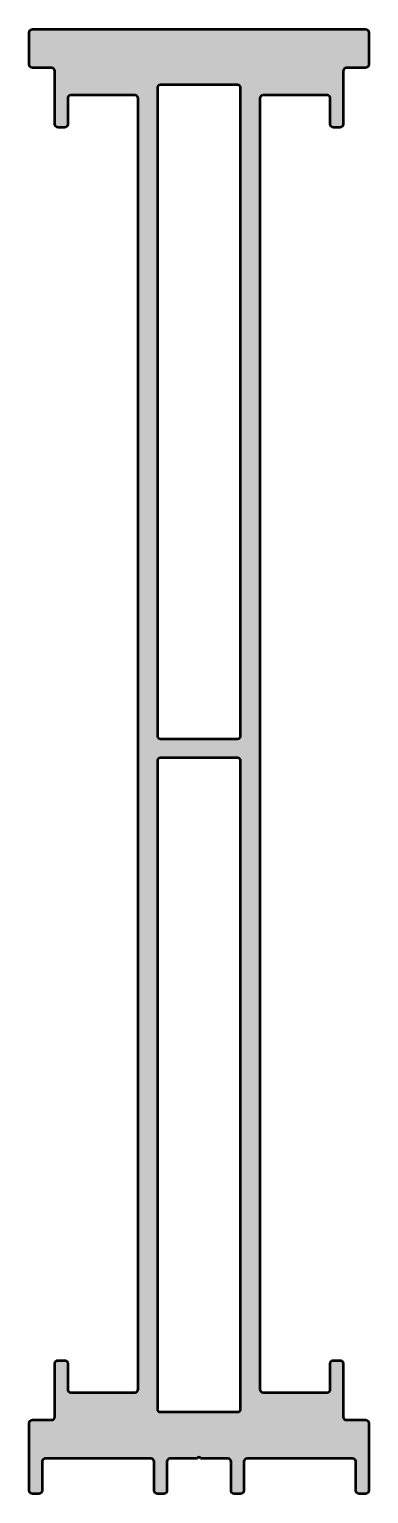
# Model space of a CAD drawing. Extents: x 0 to 53, y 0 to 228.
import ezdxf

# ---------------------------------------------------------------- set-up
doc = ezdxf.new("R2010")
doc.units = 0
doc.layers.add('0S-Alu contour', color=7, linetype='Continuous', lineweight=50)
doc.layers.add('0S-Alu hatch', color=252, linetype='Continuous', lineweight=25)

# ---------------------------------------------------------------- blocks, each defined once
blk = doc.blocks.new('477570__C1A0D0E8_1615_409F_A144_B6767BE58842_')
at = {"layer": '0S-Alu hatch'}
h = blk.add_hatch(color=256, dxfattribs=at)
edge = h.paths.add_edge_path()
edge.add_line((0.5, 228.4), (52.5, 228.4))
edge.add_ellipse((52.5, 227.9), major_axis=(-0.5, 0), ratio=1, start_angle=180, end_angle=270, ccw=False)
edge.add_line((53, 227.9), (53, 222.9))
edge.add_ellipse((52.5, 222.9), major_axis=(-0.5, 0), ratio=1, start_angle=90, end_angle=180, ccw=False)
edge.add_line((52.5, 222.4), (49.5, 222.4))
edge.add_arc((49.5, 221.9), 0.5, 90, 180)
edge.add_line((49, 221.9), (49, 213.6))
edge.add_ellipse((48.5, 213.6), major_axis=(-0.5, 0), ratio=1, start_angle=90, end_angle=180, ccw=False)
edge.add_line((48.5, 213.1), (47.5, 213.1))
edge.add_ellipse((47.5, 213.6), major_axis=(-0.5, 0), ratio=1, start_angle=0, end_angle=90, ccw=False)
edge.add_line((47, 213.6), (47, 217.6))
edge.add_arc((46.5, 217.6), 0.5, 0, 90)
edge.add_line((46.5, 218.1), (36.5, 218.1))
edge.add_arc((36.5, 217.6), 0.5, 90, 180)
edge.add_line((36, 217.6), (36, 16.3))
edge.add_arc((36.5, 16.3), 0.5, 180, 270)
edge.add_line((36.5, 15.8), (46.5, 15.8))
edge.add_arc((46.5, 16.3), 0.5, 270, 360)
edge.add_line((47, 16.3), (47, 20.3))
edge.add_ellipse((47.5, 20.3), major_axis=(-0.5, 0), ratio=1, start_angle=270, end_angle=360, ccw=False)
edge.add_line((47.5, 20.8), (48.5, 20.8))
edge.add_ellipse((48.5, 20.3), major_axis=(-0.5, 0), ratio=1, start_angle=180, end_angle=270, ccw=False)
edge.add_line((49, 20.3), (49, 12))
edge.add_arc((49.5, 12), 0.5, 180, 270)
edge.add_line((49.5, 11.5), (52.5, 11.5))
edge.add_ellipse((52.5, 11), major_axis=(-0.5, 0), ratio=1, start_angle=180, end_angle=270, ccw=False)
edge.add_line((53, 11), (53, 0.5))
edge.add_ellipse((52.5, 0.5), major_axis=(-0.5, 0), ratio=1, start_angle=90, end_angle=180, ccw=False)
edge.add_line((52.5, 0), (51.5, 0))
edge.add_ellipse((51.5, 0.5), major_axis=(-0.5, 0), ratio=1, start_angle=0, end_angle=90, ccw=False)
edge.add_line((51, 0.5), (51, 5))
edge.add_arc((50.5, 5), 0.5, 0, 90)
edge.add_line((50.5, 5.5), (34, 5.5))
edge.add_arc((34, 5), 0.5, 90, 180)
edge.add_line((33.5, 5), (33.5, 0.5))
edge.add_ellipse((33, 0.5), major_axis=(-0.5, 0), ratio=1, start_angle=90, end_angle=180, ccw=False)
edge.add_line((33, 0), (32, 0))
edge.add_ellipse((32, 0.5), major_axis=(-0.5, 0), ratio=1, start_angle=0, end_angle=90, ccw=False)
edge.add_line((31.5, 0.5), (31.5, 5))
edge.add_arc((31, 5), 0.5, 0, 90)
edge.add_line((31, 5.5), (26.75, 5.5))
edge.add_arc((26.5, 5.44), 0.256, 12.6804, 167.3196)
edge.add_line((26.25, 5.5), (22, 5.5))
edge.add_arc((22, 5), 0.5, 90, 180)
edge.add_line((21.5, 5), (21.5, 0.5))
edge.add_ellipse((21, 0.5), major_axis=(-0.5, 0), ratio=1, start_angle=90, end_angle=180, ccw=False)
edge.add_line((21, 0), (20, 0))
edge.add_ellipse((20, 0.5), major_axis=(-0.5, 0), ratio=1, start_angle=0, end_angle=90, ccw=False)
edge.add_line((19.5, 0.5), (19.5, 5))
edge.add_arc((19, 5), 0.5, 0, 90)
edge.add_line((19, 5.5), (2.5, 5.5))
edge.add_arc((2.5, 5), 0.5, 90, 180)
edge.add_line((2, 5), (2, 0.5))
edge.add_ellipse((1.5, 0.5), major_axis=(-0.5, 0), ratio=1, start_angle=90, end_angle=180, ccw=False)
edge.add_line((1.5, 0), (0.5, 0))
edge.add_ellipse((0.5, 0.5), major_axis=(-0.5, 0), ratio=1, start_angle=0, end_angle=90, ccw=False)
edge.add_line((0, 0.5), (0, 11))
edge.add_ellipse((0.5, 11), major_axis=(-0.5, 0), ratio=1, start_angle=270, end_angle=360, ccw=False)
edge.add_line((0.5, 11.5), (3.5, 11.5))
edge.add_arc((3.5, 12), 0.5, 270, 360)
edge.add_line((4, 12), (4, 20.3))
edge.add_ellipse((4.5, 20.3), major_axis=(-0.5, 0), ratio=1, start_angle=270, end_angle=360, ccw=False)
edge.add_line((4.5, 20.8), (5.5, 20.8))
edge.add_ellipse((5.5, 20.3), major_axis=(-0.5, 0), ratio=1, start_angle=180, end_angle=270, ccw=False)
edge.add_line((6, 20.3), (6, 16.3))
edge.add_arc((6.5, 16.3), 0.5, 180, 270)
edge.add_line((6.5, 15.8), (16.5, 15.8))
edge.add_arc((16.5, 16.3), 0.5, 270, 360)
edge.add_line((17, 16.3), (17, 217.6))
edge.add_arc((16.5, 217.6), 0.5, 0, 90)
edge.add_line((16.5, 218.1), (6.5, 218.1))
edge.add_arc((6.5, 217.6), 0.5, 90, 180)
edge.add_line((6, 217.6), (6, 213.6))
edge.add_ellipse((5.5, 213.6), major_axis=(-0.5, 0), ratio=1, start_angle=90, end_angle=180, ccw=False)
edge.add_line((5.5, 213.1), (4.5, 213.1))
edge.add_ellipse((4.5, 213.6), major_axis=(-0.5, 0), ratio=1, start_angle=0, end_angle=90, ccw=False)
edge.add_line((4, 213.6), (4, 221.9))
edge.add_arc((3.5, 221.9), 0.5, 0, 90)
edge.add_line((3.5, 222.4), (0.5, 222.4))
edge.add_ellipse((0.5, 222.9), major_axis=(-0.5, 0), ratio=1, start_angle=0, end_angle=90, ccw=False)
edge.add_line((0, 222.9), (0, 227.9))
edge.add_ellipse((0.5, 227.9), major_axis=(-0.5, 0), ratio=1, start_angle=270, end_angle=360, ccw=False)
edge = h.paths.add_edge_path()
edge.add_arc((32.5, 219.25), 0.5, 0, 90)
edge.add_line((32.5, 219.75), (20.5, 219.75))
edge.add_arc((20.5, 219.25), 0.5, 90, 180)
edge.add_line((20, 219.25), (20, 118.25))
edge.add_arc((20.5, 118.25), 0.5, 180, 270)
edge.add_line((20.5, 117.75), (32.5, 117.75))
edge.add_arc((32.5, 118.25), 0.5, 270, 360)
edge.add_line((33, 118.25), (33, 219.25))
edge = h.paths.add_edge_path()
edge.add_line((33, 13.25), (33, 114.25))
edge.add_arc((32.5, 114.25), 0.5, 0, 90)
edge.add_line((32.5, 114.75), (20.5, 114.75))
edge.add_arc((20.5, 114.25), 0.5, 90, 180)
edge.add_line((20, 114.25), (20, 13.25))
edge.add_arc((20.5, 13.25), 0.5, 180, 270)
edge.add_line((20.5, 12.75), (32.5, 12.75))
edge.add_arc((32.5, 13.25), 0.5, 270, 360)
at = {"layer": '0S-Alu contour', "color": 7}
for points in [[(0, 222.9), (0, 227.9)], [(0.5, 228.4), (52.5, 228.4)], [(53, 227.9), (53, 222.9)], [(3.5, 222.4), (0.5, 222.4)], [(4, 213.6), (4, 221.9)], [(49, 221.9), (49, 213.6)], [(52.5, 222.4), (49.5, 222.4)], [(32.5, 219.75), (20.5, 219.75)], [(6, 217.6), (6, 213.6)], [(16.5, 218.1), (6.5, 218.1)], [(17, 16.3), (17, 217.6)], [(20, 219.25), (20, 118.25)], [(33, 118.25), (33, 219.25)], [(36, 217.6), (36, 16.3)], [(46.5, 218.1), (36.5, 218.1)], [(47, 213.6), (47, 217.6)], [(5.5, 213.1), (4.5, 213.1)], [(48.5, 213.1), (47.5, 213.1)], [(20.5, 117.75), (32.5, 117.75)], [(20, 114.25), (20, 13.25)], [(32.5, 114.75), (20.5, 114.75)], [(33, 13.25), (33, 114.25)], [(4.5, 20.8), (5.5, 20.8)], [(47.5, 20.8), (48.5, 20.8)], [(4, 12), (4, 20.3)], [(6, 20.3), (6, 16.3)], [(47, 16.3), (47, 20.3)], [(49, 20.3), (49, 12)], [(6.5, 15.8), (16.5, 15.8)], [(36.5, 15.8), (46.5, 15.8)], [(0.5, 11.5), (3.5, 11.5)], [(20.5, 12.75), (32.5, 12.75)], [(49.5, 11.5), (52.5, 11.5)], [(0, 0.5), (0, 11)], [(53, 11), (53, 0.5)], [(2, 5), (2, 0.5)], [(19, 5.5), (2.5, 5.5)], [(19.5, 0.5), (19.5, 5)], [(21.5, 5), (21.5, 0.5)], [(26.25, 5.5), (22, 5.5)], [(31, 5.5), (26.75, 5.5)], [(31.5, 0.5), (31.5, 5)], [(33.5, 5), (33.5, 0.5)], [(50.5, 5.5), (34, 5.5)], [(51, 0.5), (51, 5)], [(1.5, 0), (0.5, 0)], [(21, 0), (20, 0)], [(33, 0), (32, 0)], [(52.5, 0), (51.5, 0)]]:
    blk.add_lwpolyline(points, dxfattribs=at)
at = {"layer": '0S-Alu contour', "color": 7, "extrusion": (0, 0, -1)}
for centre, start, end in [((-0.5, 227.9), 0, 90), ((-52.5, 227.9), 90, 180), ((-0.5, 222.9), 270, 0), ((-52.5, 222.9), 180, 270), ((-4.5, 213.6), 270, 0), ((-5.5, 213.6), 180, 270), ((-47.5, 213.6), 270, 0), ((-48.5, 213.6), 180, 270), ((-4.5, 20.3), 0, 90), ((-5.5, 20.3), 90, 180), ((-47.5, 20.3), 0, 90), ((-48.5, 20.3), 90, 180), ((-0.5, 11), 0, 90), ((-52.5, 11), 90, 180), ((-0.5, 0.5), 270, 0), ((-1.5, 0.5), 180, 270), ((-20, 0.5), 270, 0), ((-21, 0.5), 180, 270), ((-32, 0.5), 270, 0), ((-33, 0.5), 180, 270), ((-51.5, 0.5), 270, 0), ((-52.5, 0.5), 180, 270)]:
    blk.add_arc(centre, 0.5, start, end, dxfattribs=at)
at = {"layer": '0S-Alu contour', "color": 7}
for centre, radius, start, end in [((3.5, 221.9), 0.5, 0, 90), ((49.5, 221.9), 0.5, 90, 180), ((20.5, 219.25), 0.5, 90, 180), ((32.5, 219.25), 0.5, 0, 90), ((6.5, 217.6), 0.5, 90, 180), ((16.5, 217.6), 0.5, 0, 90), ((36.5, 217.6), 0.5, 90, 180), ((46.5, 217.6), 0.5, 0, 90), ((20.5, 118.25), 0.5, 180, 270), ((32.5, 118.25), 0.5, 270, 0), ((20.5, 114.25), 0.5, 90, 180), ((32.5, 114.25), 0.5, 0, 90), ((6.5, 16.3), 0.5, 180, 270), ((16.5, 16.3), 0.5, 270, 0), ((36.5, 16.3), 0.5, 180, 270), ((46.5, 16.3), 0.5, 270, 0), ((3.5, 12), 0.5, 270, 0), ((20.5, 13.25), 0.5, 180, 270), ((32.5, 13.25), 0.5, 270, 0), ((49.5, 12), 0.5, 180, 270), ((2.5, 5), 0.5, 90, 180), ((19, 5), 0.5, 0, 90), ((22, 5), 0.5, 90, 180), ((26.5, 5.44), 0.256, 12.6804, 167.3196), ((31, 5), 0.5, 0, 90), ((34, 5), 0.5, 90, 180), ((50.5, 5), 0.5, 0, 90)]:
    blk.add_arc(centre, radius, start, end, dxfattribs=at)
blk = doc.blocks.new('477570__6BEA3AD2_8D0C_4694_8BEE_6A7982218DFA_')
at = {"layer": '0S-Alu contour', "color": 7}
blk.add_blockref('477570__C1A0D0E8_1615_409F_A144_B6767BE58842_', (0, 0), dxfattribs=at)

msp = doc.modelspace()

# ---------------------------------------------------------------- block references
at = {"layer": '0S-Alu contour', "color": 7}
msp.add_blockref('477570__6BEA3AD2_8D0C_4694_8BEE_6A7982218DFA_', (0, 0), dxfattribs=at)

doc.saveas('drawing.dxf')
